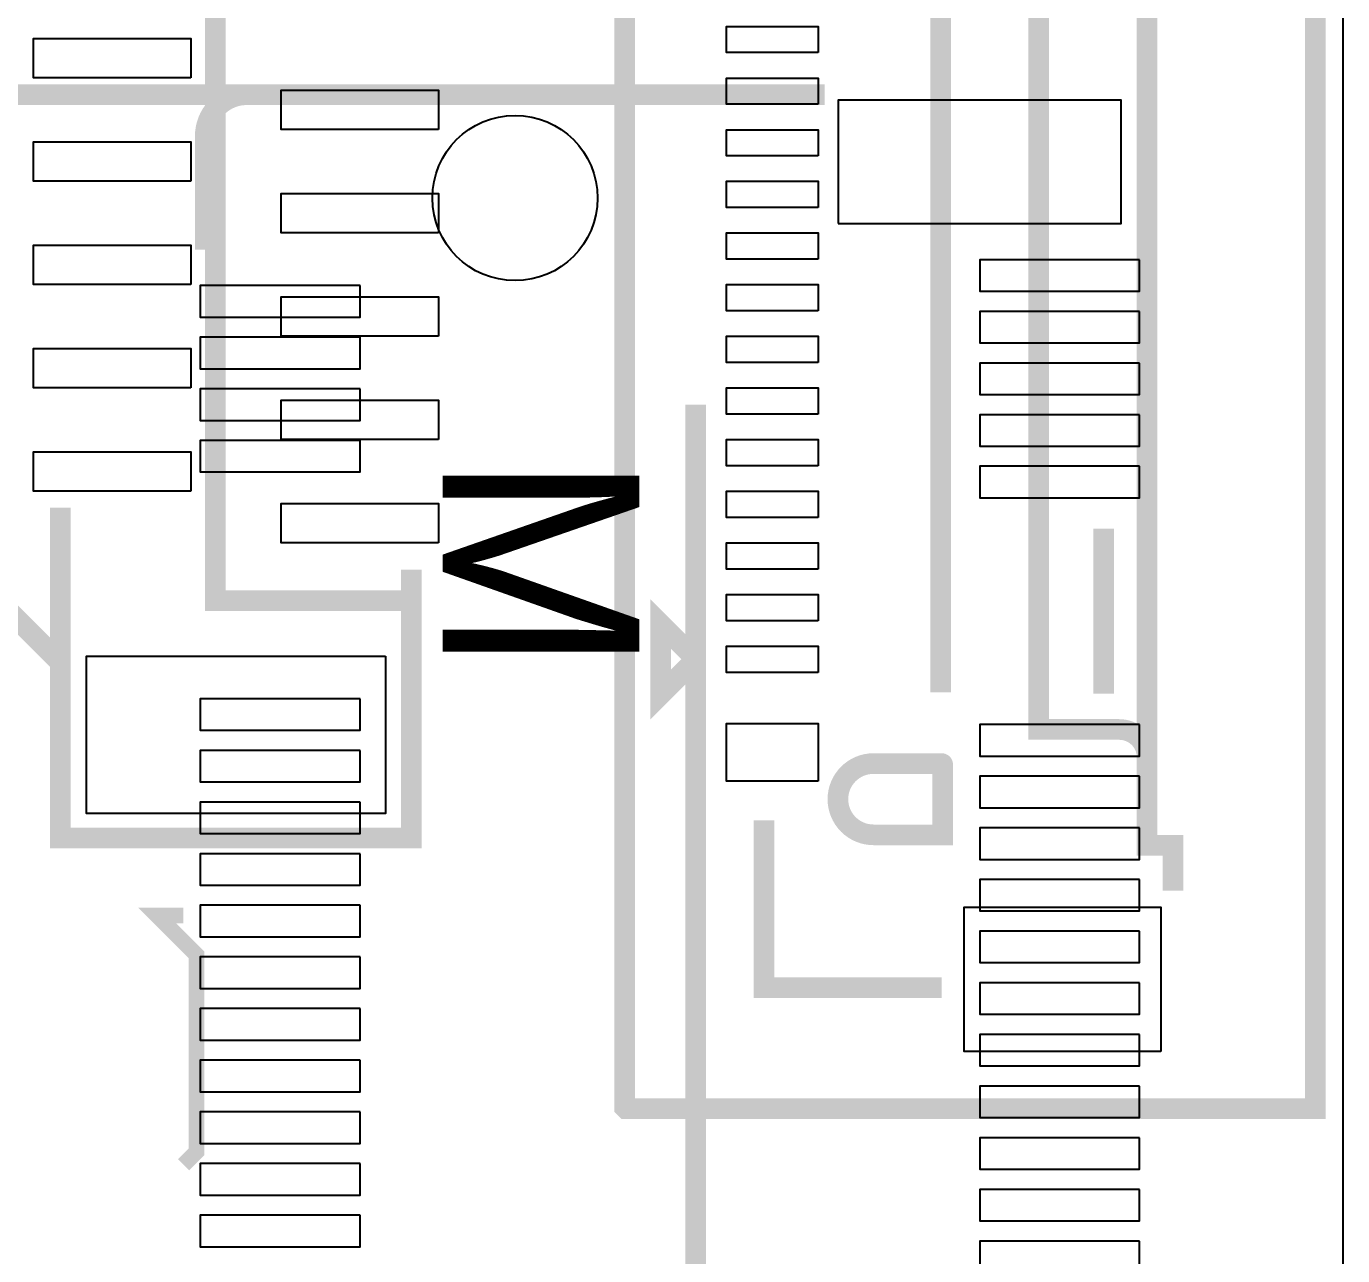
# Model space of a CAD drawing. Extents: x -12 to 118, y -18 to 76.
# Drawn here: x 87.25 to 100, y 32.77 to 44.68 of the extents above; entities that cross this region are included whole.
import ezdxf

# ---------------------------------------------------------------- set-up
doc = ezdxf.new("R2010")
doc.units = 0
for name, color, linetype in [('BG_OUTLINE', 7, 'CONTINUOUS'), ('BG_SILKSCREEN_BOTTOM', 143, 'CONTINUOUS'), ('PG_SILKSCREEN_BOTTOM', 12, 'CONTINUOUS'), ('PG_SILKSCREEN_TOP', 40, 'CONTINUOUS'), ('PIN_BOTTOM', 1, 'CONTINUOUS'), ('PIN_TOP', 110, 'CONTINUOUS')]:
    doc.layers.add(name, color=color, linetype=linetype)

msp = doc.modelspace()

# ---------------------------------------------------------------- linework, layer by layer
at = {"layer": 'BG_OUTLINE'}
msp.add_lwpolyline([(0, 2.999994), (0, 61.000005, -0.414212), (2.999994, 63.999999), (97.000009, 63.999999, -0.414212), (100.000003, 61.000005), (100.000003, 2.999994, -0.414212), (97.000009, 0), (2.999994, 0, -0.414212)], format="xyb", close=True, dxfattribs=at)
at = {"layer": 'BG_SILKSCREEN_BOTTOM', "const_width": 0.1524}
msp.add_lwpolyline([(88.773, 33.655), (88.9, 33.782), (88.9, 35.687), (88.519, 36.068), (88.773, 36.068)], dxfattribs=at)
at = {"layer": 'PG_SILKSCREEN_BOTTOM', "const_width": 0.2}
for points in [[(90.683994, 22.014002), (14.383995, 22.014002, -0.41422), (13.733983, 22.664014), (13.733983, 43.463997, -0.414222), (14.283995, 44.014009), (90.083996, 44.014009)], [(94.983986, 44.014009), (89.383997, 44.014009, 0.414214), (88.983998, 43.61401), (88.983998, 42.514012)]]:
    msp.add_lwpolyline(points, format="xyb", dxfattribs=at)
for points in [[(93.734001, 25.013996), (93.734001, 41.014015)], [(97.68398, 38.213995), (97.68398, 39.814017)]]:
    msp.add_lwpolyline(points, dxfattribs=at)
at = {"layer": 'PG_SILKSCREEN_TOP', "const_width": 0.2}
for points in [[(93.046067, 34.208745), (93.046067, 57.398742), (99.736072, 57.398742), (99.736072, 34.198738), (93.056075, 34.198738), (93.046067, 34.208745)], [(87.581003, 38.516992), (86.881005, 39.21699), (86.881005, 54.916984), (87.581003, 55.616983)], [(98.35609, 55.288739), (98.35609, 54.848735), (98.106078, 54.848735), (98.106078, 36.748745), (98.35609, 36.748745), (98.35609, 36.308741)], [(90.880997, 55.116984), (89.081, 55.116984), (89.081, 39.116991), (90.980997, 39.116991)], [(96.106082, 38.228753), (96.106082, 53.368727)], [(87.581003, 40.016989), (87.581003, 36.816995), (90.980997, 36.816995), (90.980997, 39.41699)], [(93.396079, 38.208737), (93.396079, 38.888746), (93.726076, 38.558749), (93.726076, 38.538734), (93.396079, 38.208737)], [(94.396077, 36.98875), (94.396077, 35.368738), (96.116089, 35.368738)]]:
    msp.add_lwpolyline(points, dxfattribs=at)
for points in [[(98.106078, 37.618746, 0.391865), (97.836076, 37.868733), (97.056092, 37.868733), (97.056092, 53.728747), (97.806078, 53.728747, 0.391863), (98.07608, 53.978734)], [(96.096074, 36.848745), (95.45607, 36.848745, -0.999972), (95.45607, 37.538736), (96.116089, 37.538736, -0.414157), (96.126071, 37.528729), (96.126071, 36.848745), (96.096074, 36.848745)]]:
    msp.add_lwpolyline(points, format="xyb", dxfattribs=at)
at = {"layer": 'PIN_BOTTOM'}
for points in [[(95.112383, 42.767098), (97.855583, 42.767098), (97.855583, 43.960898), (95.112383, 43.960898)], [(98.033688, 42.4164), (96.484288, 42.4164), (96.484288, 42.1116), (98.033688, 42.1116)], [(90.48369, 42.166413), (88.93429, 42.166413), (88.93429, 41.861613), (90.48369, 41.861613)], [(98.033688, 41.916401), (96.484288, 41.916401), (96.484288, 41.611601), (98.033688, 41.611601)], [(90.48369, 41.666414), (88.93429, 41.666414), (88.93429, 41.361614), (90.48369, 41.361614)], [(98.033688, 41.416402), (96.484288, 41.416402), (96.484288, 41.111602), (98.033688, 41.111602)], [(90.48369, 41.166415), (88.93429, 41.166415), (88.93429, 40.861615), (90.48369, 40.861615)], [(98.033688, 40.916403), (96.484288, 40.916403), (96.484288, 40.611603), (98.033688, 40.611603)], [(90.48369, 40.666416), (88.93429, 40.666416), (88.93429, 40.361616), (90.48369, 40.361616)], [(98.033688, 40.416404), (96.484288, 40.416404), (96.484288, 40.111604), (98.033688, 40.111604)], [(90.48369, 38.166396), (88.93429, 38.166396), (88.93429, 37.861596), (90.48369, 37.861596)], [(98.033688, 37.916409), (96.484288, 37.916409), (96.484288, 37.611609), (98.033688, 37.611609)], [(90.48369, 37.666397), (88.93429, 37.666397), (88.93429, 37.361597), (90.48369, 37.361597)], [(98.033688, 37.41641), (96.484288, 37.41641), (96.484288, 37.11161), (98.033688, 37.11161)], [(90.48369, 37.166398), (88.93429, 37.166398), (88.93429, 36.861598), (90.48369, 36.861598)], [(98.033688, 36.916411), (96.484288, 36.916411), (96.484288, 36.611611), (98.033688, 36.611611)], [(90.48369, 36.666399), (88.93429, 36.666399), (88.93429, 36.361599), (90.48369, 36.361599)], [(98.033688, 36.416412), (96.484288, 36.416412), (96.484288, 36.111612), (98.033688, 36.111612)], [(90.48369, 36.1664), (88.93429, 36.1664), (88.93429, 35.8616), (90.48369, 35.8616)], [(98.033688, 35.916413), (96.484288, 35.916413), (96.484288, 35.611613), (98.033688, 35.611613)], [(90.48369, 35.666401), (88.93429, 35.666401), (88.93429, 35.361601), (90.48369, 35.361601)], [(98.033688, 35.416414), (96.484288, 35.416414), (96.484288, 35.111614), (98.033688, 35.111614)], [(90.48369, 35.166402), (88.93429, 35.166402), (88.93429, 34.861602), (90.48369, 34.861602)], [(98.033688, 34.916415), (96.484288, 34.916415), (96.484288, 34.611615), (98.033688, 34.611615)], [(90.48369, 34.666403), (88.93429, 34.666403), (88.93429, 34.361603), (90.48369, 34.361603)], [(98.033688, 34.416416), (96.484288, 34.416416), (96.484288, 34.111616), (98.033688, 34.111616)], [(90.48369, 34.166404), (88.93429, 34.166404), (88.93429, 33.861604), (90.48369, 33.861604)], [(98.033688, 33.916417), (96.484288, 33.916417), (96.484288, 33.611617), (98.033688, 33.611617)], [(90.48369, 33.666405), (88.93429, 33.666405), (88.93429, 33.361605), (90.48369, 33.361605)], [(98.033688, 33.416418), (96.484288, 33.416418), (96.484288, 33.111618), (98.033688, 33.111618)], [(90.48369, 33.166406), (88.93429, 33.166406), (88.93429, 32.861606), (90.48369, 32.861606)], [(98.033688, 32.916393), (96.484288, 32.916393), (96.484288, 32.611593), (98.033688, 32.611593)]]:
    msp.add_lwpolyline(points, close=True, dxfattribs=at)
msp.add_circle((91.983992, 43.014011), 0.799998, dxfattribs=at)
at = {"layer": 'PIN_TOP'}
for points in [[(94.920587, 44.42173), (94.031587, 44.42173), (94.031587, 44.67573), (94.920587, 44.67573)], [(88.843002, 44.176493), (87.319002, 44.176493), (87.319002, 44.557493), (88.843002, 44.557493)], [(94.920587, 43.921731), (94.031587, 43.921731), (94.031587, 44.175731), (94.920587, 44.175731)], [(91.242998, 43.676494), (89.718998, 43.676494), (89.718998, 44.057494), (91.242998, 44.057494)], [(94.920587, 43.421732), (94.031587, 43.421732), (94.031587, 43.675732), (94.920587, 43.675732)], [(88.843002, 43.176495), (87.319002, 43.176495), (87.319002, 43.557495), (88.843002, 43.557495)], [(94.920587, 42.921733), (94.031587, 42.921733), (94.031587, 43.175733), (94.920587, 43.175733)], [(91.242998, 42.676496), (89.718998, 42.676496), (89.718998, 43.057496), (91.242998, 43.057496)], [(94.920587, 42.421734), (94.031587, 42.421734), (94.031587, 42.675734), (94.920587, 42.675734)], [(88.843002, 42.176497), (87.319002, 42.176497), (87.319002, 42.557497), (88.843002, 42.557497)], [(94.920587, 41.921735), (94.031587, 41.921735), (94.031587, 42.175735), (94.920587, 42.175735)], [(91.242998, 41.676498), (89.718998, 41.676498), (89.718998, 42.057498), (91.242998, 42.057498)], [(94.920587, 41.421736), (94.031587, 41.421736), (94.031587, 41.675736), (94.920587, 41.675736)], [(88.843002, 41.176499), (87.319002, 41.176499), (87.319002, 41.557499), (88.843002, 41.557499)], [(91.242998, 40.6765), (89.718998, 40.6765), (89.718998, 41.0575), (91.242998, 41.0575)], [(94.920587, 40.921737), (94.031587, 40.921737), (94.031587, 41.175737), (94.920587, 41.175737)], [(94.920587, 40.421738), (94.031587, 40.421738), (94.031587, 40.675738), (94.920587, 40.675738)], [(88.843002, 40.176501), (87.319002, 40.176501), (87.319002, 40.557501), (88.843002, 40.557501)], [(94.920587, 39.921739), (94.031587, 39.921739), (94.031587, 40.175739), (94.920587, 40.175739)], [(91.242998, 39.676502), (89.718998, 39.676502), (89.718998, 40.057502), (91.242998, 40.057502)], [(94.920587, 39.42174), (94.031587, 39.42174), (94.031587, 39.67574), (94.920587, 39.67574)], [(94.920587, 38.921741), (94.031587, 38.921741), (94.031587, 39.175741), (94.920587, 39.175741)], [(94.920587, 38.421742), (94.031587, 38.421742), (94.031587, 38.675742), (94.920587, 38.675742)], [(90.7288, 38.578993), (90.7288, 37.054993), (87.8332, 37.054993), (87.8332, 38.578993)], [(94.920587, 37.369344), (94.031587, 37.369344), (94.031587, 37.928144), (94.920587, 37.928144)], [(98.238589, 34.750248), (96.333589, 34.750248), (96.333589, 36.147248), (98.238589, 36.147248)]]:
    msp.add_lwpolyline(points, close=True, dxfattribs=at)
msp.add_circle((91.983992, 43.014011), 0.799998, dxfattribs=at)

# ---------------------------------------------------------------- texts
at = {"layer": 'PG_SILKSCREEN_BOTTOM', "text_generation_flag": 2}
msp.add_text('M', height=1.905, rotation=270, dxfattribs=at).set_placement((91.283993, 38.413995))

doc.saveas('drawing.dxf')
